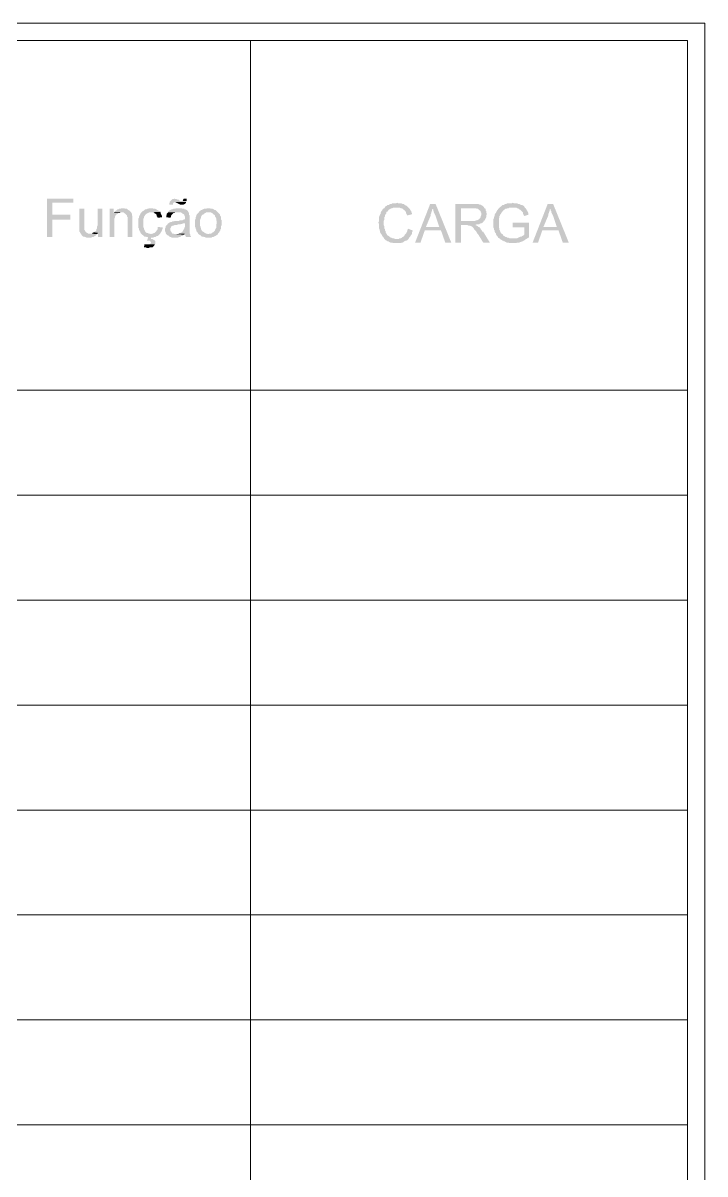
# Model space of a CAD drawing. Header units: inches. Extents: x 179598 to 179981, y 9195975 to 9196075.
# Drawn here: x 179726.28 to 179728.543, y 9196033.993 to 9196037.81 of the extents above; entities that cross this region are included whole.
import ezdxf

# ---------------------------------------------------------------- set-up
doc = ezdxf.new("R2010")
doc.units = ezdxf.units.IN
doc.header["$LTSCALE"] = 0.05
doc.header["$MEASUREMENT"] = 0
doc.linetypes.add('CONTINU', pattern=[0])
doc.layers.add('Cargas', color=150, linetype='Continuous', lineweight=30)

# ---------------------------------------------------------------- blocks, each defined once
blk = doc.blocks.new('QuadroCarga Model')
at = {"layer": 'Cargas', "linetype": 'CONTINU', "lineweight": 20, "transparency": 33554559}
for points in [[(7.8153, 0.3318), (7.8153, 0.4198), (7.6873, 0.4198), (7.6873, 0.4018), (7.7453, 0.4018), (7.7453, 0.3418), (7.7613, 0.3418), (7.7613, 0.4018), (7.8013, 0.4018), (7.8013, 0.3318)], [(7.7813, 0.2958), (7.7813, 0.3118), (7.7053, 0.3118), (7.7033, 0.3098), (7.6993, 0.3078), (7.6973, 0.3058), (7.6953, 0.3058), (7.6913, 0.3018), (7.6893, 0.2998), (7.6893, 0.2958), (7.6873, 0.2938), (7.6873, 0.2918), (7.6853, 0.2878), (7.6853, 0.2738), (7.6873, 0.2698), (7.6873, 0.2658), (7.6893, 0.2638), (7.6913, 0.2598), (7.6933, 0.2578), (7.6953, 0.2558), (7.6973, 0.2538), (7.6993, 0.2778), (7.6993, 0.2838), (7.7013, 0.2858), (7.7033, 0.2898), (7.7033, 0.2898), (7.7053, 0.2918), (7.7093, 0.2938), (7.7113, 0.2958), (7.7293, 0.2958)], [(7.7033, 0.2638), (7.7013, 0.2678), (7.6993, 0.2698), (7.6993, 0.2778), (7.6973, 0.2538), (7.7013, 0.2498)], [(7.7813, 0.2358), (7.7813, 0.2518), (7.7253, 0.2518), (7.7213, 0.2538), (7.7153, 0.2538), (7.7133, 0.2558), (7.7093, 0.2558), (7.7073, 0.2578), (7.7053, 0.2618), (7.7033, 0.2638), (7.7013, 0.2498), (7.6873, 0.2498), (7.6873, 0.2358)], [(7.7813, 0.1978), (7.7813, 0.2118), (7.6873, 0.2118), (7.6873, 0.1958), (7.7493, 0.1958), (7.7533, 0.1938), (7.7553, 0.1938), (7.7593, 0.1918), (7.7613, 0.1898), (7.7633, 0.1878), (7.7633, 0.1878), (7.7653, 0.1838), (7.7673, 0.1818), (7.7673, 0.1978)], [(7.7833, 0.1678), (7.7833, 0.1718), (7.7813, 0.1758), (7.7813, 0.1798), (7.7793, 0.1818), (7.7793, 0.1858), (7.7773, 0.1878), (7.7753, 0.1898), (7.7733, 0.1938), (7.7693, 0.1958), (7.7693, 0.1658), (7.7673, 0.1638), (7.7653, 0.1598), (7.7633, 0.1578), (7.7613, 0.1558), (7.7593, 0.1538), (7.7553, 0.1538), (7.7533, 0.1518), (7.6873, 0.1518), (7.6873, 0.1358), (7.7453, 0.1358), (7.7573, 0.1358), (7.7593, 0.1378), (7.7653, 0.1378), (7.7693, 0.1398), (7.7713, 0.1418), (7.7733, 0.1438), (7.7753, 0.1458), (7.7773, 0.1498), (7.7793, 0.1518), (7.7813, 0.1538), (7.7813, 0.1598), (7.7833, 0.1638)], [(7.7693, 0.1958), (7.7673, 0.1978), (7.7673, 0.1778), (7.7693, 0.1758), (7.7693, 0.1718)], [(7.7833, 0.0738), (7.7833, 0.0798), (7.7813, 0.0838), (7.7813, 0.0858), (7.7793, 0.0898), (7.7793, 0.0938), (7.7773, 0.0958), (7.7753, 0.0978), (7.7733, 0.1018), (7.7713, 0.1038), (7.7693, 0.1058), (7.7673, 0.1078), (7.7633, 0.1098), (7.7593, 0.1118), (7.7593, 0.1118), (7.7553, 0.1138), (7.7513, 0.1138), (7.7493, 0.1158), (7.7173, 0.1158), (7.7153, 0.1138), (7.7113, 0.1138), (7.7073, 0.1118), (7.7053, 0.1098), (7.7033, 0.1098), (7.6993, 0.1078), (7.6973, 0.1058), (7.6973, 0.0738), (7.6973, 0.0758), (7.6993, 0.0778), (7.6993, 0.0818), (7.7013, 0.0858), (7.7013, 0.0878), (7.7033, 0.0918), (7.7073, 0.0938), (7.7073, 0.0938), (7.7093, 0.0958), (7.7113, 0.0958), (7.7153, 0.0978), (7.7173, 0.0978), (7.7213, 0.0998), (7.7473, 0.0998), (7.7513, 0.0978), (7.7533, 0.0978), (7.7573, 0.0958), (7.7593, 0.0938), (7.7613, 0.0938), (7.7613, 0.0918), (7.7653, 0.0898), (7.7653, 0.0878), (7.7673, 0.0838), (7.7693, 0.0798), (7.7693, 0.0738), (7.7713, 0.0438), (7.7733, 0.0478), (7.7753, 0.0498), (7.7753, 0.0498), (7.7773, 0.0538), (7.7793, 0.0558), (7.7813, 0.0598), (7.7813, 0.0658), (7.7833, 0.0698)], [(7.6633, 0.0958), (7.6533, 0.0978), (7.6533, 0.0918), (7.6513, 0.0878), (7.6513, 0.0818), (7.6533, 0.0778), (7.6533, 0.0698), (7.6553, 0.0678), (7.6573, 0.0658), (7.6593, 0.0638), (7.6633, 0.0618), (7.6633, 0.0918)], [(7.7213, 0.0518), (7.7153, 0.0518), (7.7113, 0.0538), (7.7093, 0.0558), (7.7053, 0.0578), (7.7033, 0.0598), (7.7013, 0.0618), (7.7013, 0.0638), (7.6993, 0.0678), (7.6993, 0.0698), (7.6973, 0.0738), (7.6973, 0.1058), (7.6953, 0.1038), (7.6933, 0.0998), (7.6913, 0.0978), (7.6893, 0.0958), (7.6893, 0.0918), (7.6873, 0.0878), (7.6873, 0.0858), (7.6853, 0.0838), (7.6753, 0.0878), (7.6753, 0.0778), (7.6733, 0.0778), (7.6733, 0.0758), (7.6693, 0.0738), (7.6673, 0.0738), (7.6653, 0.0758), (7.6653, 0.0778), (7.6633, 0.0798), (7.6633, 0.0878), (7.6633, 0.0618), (7.6653, 0.0598), (7.6733, 0.0598), (7.6773, 0.0638), (7.6773, 0.0638), (7.6793, 0.0678), (7.6813, 0.0698), (7.6813, 0.0738), (7.6853, 0.0738), (7.6853, 0.0678), (7.6873, 0.0638), (7.6873, 0.0598), (7.6893, 0.0578), (7.6913, 0.0538), (7.6913, 0.0518), (7.6953, 0.0478), (7.6953, 0.0478), (7.6973, 0.0458), (7.6993, 0.0438), (7.7033, 0.0418), (7.7053, 0.0398), (7.7093, 0.0378), (7.7113, 0.0378), (7.7153, 0.0358), (7.7193, 0.0358)], [(7.7713, 0.0438), (7.7693, 0.0738), (7.7693, 0.0658), (7.7673, 0.0638), (7.7653, 0.0598), (7.7633, 0.0578), (7.7613, 0.0558), (7.7573, 0.0558), (7.7553, 0.0538), (7.7513, 0.0518), (7.7533, 0.0378), (7.7573, 0.0378), (7.7613, 0.0398), (7.7653, 0.0418), (7.7673, 0.0418)], [(7.7353, 0.0138), (7.7333, 0.0158), (7.7333, 0.0178), (7.7293, 0.0198), (7.7273, 0.0218), (7.7253, 0.0238), (7.7233, 0.0258), (7.7193, 0.0258), (7.7153, 0.0278), (7.7113, 0.0278), (7.7073, 0.0278), (7.7033, 0.0258), (7.7013, 0.0258), (7.6973, 0.0238), (7.6953, 0.0218), (7.6933, 0.0198), (7.6933, 0.0178), (7.6913, 0.0158), (7.6893, 0.0138), (7.6873, 0.0098), (7.6873, 0.0078), (7.6853, 0.0038), (7.6853, -0.0162), (7.6873, -0.0182), (7.6873, -0.0222), (7.6893, -0.0242), (7.6913, -0.0262), (7.6913, -0.0302), (7.6933, -0.0322), (7.6953, -0.0362), (7.6973, -0.0082), (7.6973, -0.0042), (7.6993, -0.0002), (7.6993, 0.0038), (7.7013, 0.0058), (7.7033, 0.0058), (7.7053, 0.0078), (7.7093, 0.0098), (7.7133, 0.0098), (7.7173, 0.0098), (7.7193, 0.0078), (7.7213, 0.0078), (7.7233, 0.0058), (7.7253, 0.0018), (7.7253, -0.0002), (7.7273, -0.0042), (7.7273, -0.0122), (7.7293, -0.0142), (7.7293, -0.0222), (7.7313, -0.0262), (7.7313, -0.0302), (7.7333, -0.0322), (7.7333, -0.0382)], [(7.7833, -0.0182), (7.7833, -0.0102), (7.7813, -0.0062), (7.7813, -0.0002), (7.7793, 0.0038), (7.7793, 0.0058), (7.7773, 0.0098), (7.7753, 0.0138), (7.7733, 0.0158), (7.7693, 0.0178), (7.7693, -0.0242), (7.7673, -0.0282), (7.7653, -0.0302), (7.7633, -0.0342), (7.7633, -0.0342), (7.7613, -0.0362), (7.7593, -0.0362), (7.7553, -0.0382), (7.7513, -0.0382), (7.7473, -0.0382), (7.7473, -0.0382), (7.7453, -0.0362), (7.7453, -0.0322), (7.7433, -0.0302), (7.7433, -0.0222), (7.7413, -0.0182), (7.7413, -0.0042), (7.7393, -0.0022), (7.7393, 0.0038), (7.7373, 0.0058), (7.7373, 0.0098), (7.7353, 0.0138), (7.7333, -0.0382), (7.7213, -0.0382), (7.7173, -0.0362), (7.7153, -0.0362), (7.7133, -0.0342), (7.7113, -0.0342), (7.7093, -0.0322), (7.7053, -0.0302), (7.7033, -0.0282), (7.7013, -0.0242), (7.7013, -0.0222), (7.6993, -0.0182), (7.6993, -0.0382), (7.6973, -0.0382), (7.6933, -0.0402), (7.6913, -0.0402), (7.6873, -0.0422), (7.6873, -0.0582), (7.6893, -0.0582), (7.6913, -0.0562), (7.6953, -0.0562), (7.6993, -0.0542), (7.7473, -0.0542), (7.7593, -0.0542), (7.7613, -0.0522), (7.7673, -0.0522), (7.7693, -0.0502), (7.7733, -0.0482), (7.7753, -0.0462), (7.7773, -0.0442), (7.7793, -0.0402), (7.7793, -0.0362), (7.7813, -0.0362), (7.7813, -0.0302), (7.7833, -0.0262), (7.7833, -0.0222)], [(7.7693, 0.0178), (7.7673, 0.0198), (7.7653, 0.0218), (7.7613, 0.0218), (7.7573, 0.0238), (7.7533, 0.0238), (7.7513, 0.0098), (7.7553, 0.0078), (7.7573, 0.0078), (7.7613, 0.0058), (7.7633, 0.0038), (7.7653, 0.0018), (7.7673, -0.0002), (7.7673, -0.0042), (7.7693, -0.0062), (7.7693, -0.0162)], [(7.8153, -0.0042), (7.8153, -0.0042), (7.8133, -0.0002), (7.8133, 0.0038), (7.8113, 0.0058), (7.8093, 0.0078), (7.8073, 0.0098), (7.8053, 0.0118), (7.8013, 0.0118), (7.7993, 0.0138), (7.7953, 0.0138), (7.7953, 0.0018), (7.7973, 0.0018), (7.8013, -0.0002), (7.8013, -0.0022), (7.8033, -0.0042), (7.8033, -0.0422), (7.8073, -0.0442), (7.8073, -0.0222), (7.8093, -0.0182), (7.8113, -0.0182), (7.8113, -0.0142), (7.8133, -0.0102), (7.8133, -0.0062)], [(7.6993, -0.0182), (7.6973, -0.0162), (7.6973, -0.0082), (7.6953, -0.0362), (7.6993, -0.0382)], [(7.8033, -0.0422), (7.8033, -0.0042), (7.8033, -0.0062), (7.8013, -0.0102), (7.7993, -0.0142), (7.7993, -0.0142), (7.7973, -0.0182), (7.7953, -0.0222), (7.7953, -0.0342), (7.7973, -0.0382), (7.7993, -0.0402), (7.8013, -0.0422)], [(7.8153, -0.0442), (7.8153, -0.0342), (7.8113, -0.0322), (7.8093, -0.0322), (7.8073, -0.0302), (7.8073, -0.0282), (7.8073, -0.0442), (7.8113, -0.0442)], [(7.7693, -0.0842), (7.7673, -0.0822), (7.7653, -0.0802), (7.7633, -0.0782), (7.7593, -0.0762), (7.7573, -0.0762), (7.7533, -0.0742), (7.7493, -0.0742), (7.7453, -0.0722), (7.7333, -0.0722), (7.7213, -0.0722), (7.7173, -0.0742), (7.7153, -0.0742), (7.7113, -0.0762), (7.7073, -0.0762), (7.7053, -0.0782), (7.7033, -0.0802), (7.6993, -0.0822), (7.6973, -0.0842), (7.6973, -0.1162), (7.6973, -0.1142), (7.6993, -0.1102), (7.6993, -0.1082), (7.7013, -0.1042), (7.7033, -0.1022), (7.7053, -0.0982), (7.7073, -0.0962), (7.7073, -0.0962), (7.7093, -0.0942), (7.7133, -0.0922), (7.7153, -0.0922), (7.7193, -0.0902), (7.7213, -0.0902), (7.7253, -0.0882), (7.7433, -0.0882), (7.7473, -0.0902), (7.7493, -0.0902), (7.7533, -0.0922), (7.7553, -0.0922), (7.7593, -0.0942), (7.7613, -0.0962), (7.7613, -0.0982), (7.7633, -0.1002), (7.7653, -0.1022), (7.7673, -0.1062), (7.7693, -0.1082), (7.7693, -0.1162)], [(7.7833, -0.1162), (7.7833, -0.1122), (7.7813, -0.1082), (7.7813, -0.1022), (7.7793, -0.0982), (7.7773, -0.0942), (7.7773, -0.0922), (7.7753, -0.0902), (7.7733, -0.0862), (7.7713, -0.0862), (7.7693, -0.0842), (7.7693, -0.1242), (7.7673, -0.1282), (7.7653, -0.1302), (7.7633, -0.1322), (7.7613, -0.1362), (7.7593, -0.1382), (7.7553, -0.1382), (7.7533, -0.1402), (7.7493, -0.1422), (7.7433, -0.1422), (7.7393, -0.1442), (7.7333, -0.1442), (7.7293, -0.1422), (7.7173, -0.1422), (7.7153, -0.1402), (7.7113, -0.1382), (7.7093, -0.1382), (7.7073, -0.1362), (7.7053, -0.1342), (7.7033, -0.1322), (7.7013, -0.1282), (7.6993, -0.1262), (7.6993, -0.1202), (7.6973, -0.1162), (7.6973, -0.0842), (7.6953, -0.0862), (7.6933, -0.0902), (7.6913, -0.0922), (7.6893, -0.0942), (7.6893, -0.0982), (7.6873, -0.1022), (7.6873, -0.1042), (7.6853, -0.1082), (7.6853, -0.1262), (7.6873, -0.1282), (7.6873, -0.1322), (7.6893, -0.1362), (7.6913, -0.1382), (7.6913, -0.1402), (7.6933, -0.1422), (7.6953, -0.1462), (7.6993, -0.1482), (7.7013, -0.1502), (7.7033, -0.1522), (7.7073, -0.1542), (7.7073, -0.1542), (7.7093, -0.1562), (7.7133, -0.1562), (7.7153, -0.1582), (7.7233, -0.1582), (7.7273, -0.1602), (7.7433, -0.1602), (7.7453, -0.1582), (7.7533, -0.1582), (7.7573, -0.1562), (7.7593, -0.1542), (7.7633, -0.1542), (7.7653, -0.1522), (7.7673, -0.1502), (7.7693, -0.1482), (7.7733, -0.1442), (7.7753, -0.1422), (7.7773, -0.1402), (7.7773, -0.1362), (7.7793, -0.1342), (7.7813, -0.1302), (7.7813, -0.1242), (7.7833, -0.1202)], [(7.8013, -0.7422), (7.8013, -0.7422), (7.7993, -0.7382), (7.7993, -0.7262), (7.7973, -0.7242), (7.7973, -0.7202), (7.7953, -0.7162), (7.7933, -0.7142), (7.7933, -0.7102), (7.7913, -0.7082), (7.7893, -0.7042), (7.7873, -0.7022), (7.7833, -0.7002), (7.7813, -0.6962), (7.7793, -0.6942), (7.7753, -0.6922), (7.7733, -0.6902), (7.7693, -0.6882), (7.7653, -0.6882), (7.7633, -0.6862), (7.7593, -0.6842), (7.7573, -0.6842), (7.7533, -0.6822), (7.7393, -0.6822), (7.7353, -0.6802), (7.7313, -0.6822), (7.7173, -0.6822), (7.7133, -0.6842), (7.7093, -0.6842), (7.7073, -0.6862), (7.7033, -0.6862), (7.6993, -0.6882), (7.6993, -0.6882), (7.6973, -0.6902), (7.6933, -0.6922), (7.6893, -0.6942), (7.6873, -0.6962), (7.6853, -0.6982), (7.6813, -0.7002), (7.6793, -0.7022), (7.6773, -0.7042), (7.6753, -0.7082), (7.6733, -0.7102), (7.6733, -0.7142), (7.6713, -0.7162), (7.6693, -0.7202), (7.6693, -0.7262), (7.6673, -0.7302), (7.6673, -0.7542), (7.6693, -0.7582), (7.6693, -0.7602), (7.6713, -0.7642), (7.6733, -0.7662), (7.6753, -0.7702), (7.6753, -0.7722), (7.6773, -0.7762), (7.6793, -0.7782), (7.6813, -0.7402), (7.6813, -0.7342), (7.6833, -0.7322), (7.6833, -0.7282), (7.6853, -0.7242), (7.6853, -0.7222), (7.6873, -0.7182), (7.6893, -0.7162), (7.6913, -0.7142), (7.6933, -0.7102), (7.6973, -0.7082), (7.6993, -0.7062), (7.7033, -0.7042), (7.7073, -0.7042), (7.7093, -0.7022), (7.7133, -0.7022), (7.7153, -0.7002), (7.7233, -0.7002), (7.7273, -0.6982), (7.7353, -0.6982), (7.7413, -0.6982), (7.7453, -0.7002), (7.7533, -0.7002), (7.7553, -0.7022), (7.7593, -0.7022), (7.7633, -0.7042), (7.7653, -0.7062), (7.7693, -0.7062), (7.7713, -0.7082), (7.7733, -0.7122), (7.7773, -0.7142), (7.7793, -0.7162), (7.7793, -0.7182), (7.7813, -0.7202), (7.7833, -0.7242), (7.7833, -0.7262), (7.7853, -0.7302), (7.7853, -0.7802), (7.7893, -0.7762), (7.7913, -0.7742), (7.7913, -0.7722), (7.7933, -0.7702), (7.7953, -0.7662), (7.7973, -0.7642), (7.7973, -0.7602), (7.7993, -0.7562), (7.7993, -0.7462)], [(7.7153, -0.7782), (7.7133, -0.7782), (7.7113, -0.7762), (7.7073, -0.7762), (7.7033, -0.7742), (7.6993, -0.7722), (7.6973, -0.7702), (7.6953, -0.7682), (7.6913, -0.7662), (7.6893, -0.7642), (7.6893, -0.7642), (7.6873, -0.7602), (7.6853, -0.7582), (7.6833, -0.7542), (7.6833, -0.7502), (7.6813, -0.7482), (7.6813, -0.7402), (7.6793, -0.7782), (7.6813, -0.7802), (7.6853, -0.7822), (7.6873, -0.7842), (7.6893, -0.7862), (7.6933, -0.7882), (7.6953, -0.7902), (7.6993, -0.7922), (7.7033, -0.7922), (7.7073, -0.7942), (7.7093, -0.7942)], [(7.7853, -0.7802), (7.7853, -0.7422), (7.7853, -0.7502), (7.7833, -0.7542), (7.7833, -0.7582), (7.7813, -0.7602), (7.7793, -0.7622), (7.7773, -0.7662), (7.7753, -0.7682), (7.7733, -0.7702), (7.7693, -0.7722), (7.7673, -0.7722), (7.7633, -0.7742), (7.7593, -0.7762), (7.7633, -0.7922), (7.7653, -0.7922), (7.7693, -0.7902), (7.7713, -0.7902), (7.7753, -0.7882), (7.7773, -0.7862), (7.7813, -0.7842), (7.7833, -0.7822)], [(7.7973, -0.8702), (7.7973, -0.8522), (7.6693, -0.8022), (7.6693, -0.8202), (7.7093, -0.8342), (7.7093, -0.8882), (7.7213, -0.8382), (7.7593, -0.8542), (7.7633, -0.8542), (7.7673, -0.8562), (7.7713, -0.8562), (7.7733, -0.8582), (7.7773, -0.8582), (7.7813, -0.8602), (7.7853, -0.8602)], [(7.7973, -0.8702), (7.7853, -0.8602), (7.7813, -0.8602), (7.7793, -0.8622), (7.7753, -0.8622), (7.7733, -0.8642), (7.7693, -0.8642), (7.7653, -0.8662), (7.7613, -0.8682), (7.7573, -0.8702), (7.7213, -0.8822), (7.7213, -0.8382), (7.7093, -0.8882), (7.6693, -0.9022), (7.6693, -0.9222)], [(7.7973, -0.9942), (7.7973, -0.9362), (7.6693, -0.9362), (7.6693, -0.9542), (7.7273, -0.9542), (7.7273, -1.0022), (7.7293, -1.0062), (7.7293, -1.0142), (7.7313, -1.0162), (7.7333, -1.0202), (7.7333, -1.0222), (7.7353, -1.0262), (7.7373, -1.0282), (7.7393, -1.0302), (7.7413, -1.0302), (7.7413, -0.9542), (7.7833, -0.9542), (7.7833, -0.9942), (7.7873, -1.0302), (7.7893, -1.0282), (7.7913, -1.0262), (7.7933, -1.0222), (7.7953, -1.0202), (7.7953, -1.0162), (7.7973, -1.0122), (7.7973, -0.9982)], [(7.7873, -1.0302), (7.7833, -0.9942), (7.7833, -1.0042), (7.7813, -1.0062), (7.7813, -1.0102), (7.7793, -1.0122), (7.7773, -1.0142), (7.7753, -1.0182), (7.7733, -1.0202), (7.7693, -1.0202), (7.7673, -1.0222), (7.7613, -1.0222), (7.7573, -1.0202), (7.7553, -1.0202), (7.7513, -1.0182), (7.7493, -1.0162), (7.7473, -1.0142), (7.7453, -1.0122), (7.7433, -1.0082), (7.7433, -1.0042), (7.7413, -1.0022), (7.7413, -0.9542), (7.7413, -1.0302), (7.7433, -1.0342), (7.7453, -1.0342), (7.7493, -1.0362), (7.7533, -1.0382), (7.7593, -1.0382), (7.7633, -1.0402), (7.7653, -1.0402), (7.7693, -1.0382), (7.7733, -1.0382), (7.7753, -1.0362), (7.7793, -1.0362), (7.7833, -1.0342), (7.7833, -1.0322)], [(7.7273, -1.0022), (7.7273, -0.9722), (7.7273, -0.9762), (7.7253, -0.9802), (7.7253, -0.9842), (7.7233, -0.9882), (7.7233, -0.9902), (7.7213, -0.9922), (7.7193, -0.9942), (7.7173, -0.9962), (7.7133, -0.9982), (7.7133, -0.9982), (7.7113, -1.0002), (7.7093, -1.0022), (7.7073, -1.0042), (7.7033, -1.0062), (7.6993, -1.0082), (7.6953, -1.0122), (7.6693, -1.0282), (7.6693, -1.0502), (7.7053, -1.0282), (7.7053, -1.0262), (7.7073, -1.0242), (7.7113, -1.0222), (7.7133, -1.0202), (7.7173, -1.0182), (7.7193, -1.0162), (7.7213, -1.0142), (7.7213, -1.0122), (7.7233, -1.0102), (7.7253, -1.0062)], [(7.8013, -1.1262), (7.7993, -1.1222), (7.7993, -1.1082), (7.7973, -1.1042), (7.7973, -1.1022), (7.7953, -1.0982), (7.7933, -1.0962), (7.7933, -1.0922), (7.7913, -1.0902), (7.7893, -1.0882), (7.7873, -1.0842), (7.7853, -1.0822), (7.7833, -1.0802), (7.7813, -1.0782), (7.7773, -1.0762), (7.7753, -1.0742), (7.7713, -1.0722), (7.7673, -1.0702), (7.7673, -1.0702), (7.7653, -1.0682), (7.7613, -1.0662), (7.7573, -1.0662), (7.7553, -1.0642), (7.7513, -1.0642), (7.7473, -1.0622), (7.7193, -1.0622), (7.7153, -1.0642), (7.7113, -1.0642), (7.7093, -1.0662), (7.7053, -1.0662), (7.7013, -1.0682), (7.6993, -1.0702), (7.6973, -1.0702), (7.6933, -1.0722), (7.6913, -1.0742), (7.6893, -1.0762), (7.6853, -1.0782), (7.6833, -1.0822), (7.6813, -1.0842), (7.6833, -1.1262), (7.6833, -1.1162), (7.6853, -1.1122), (7.6853, -1.1082), (7.6873, -1.1062), (7.6873, -1.1022), (7.6893, -1.1002), (7.6913, -1.0962), (7.6933, -1.0942), (7.6973, -1.0922), (7.6993, -1.0882), (7.7013, -1.0862), (7.7053, -1.0862), (7.7053, -1.0842), (7.7093, -1.0842), (7.7113, -1.0822), (7.7153, -1.0822), (7.7193, -1.0802), (7.7493, -1.0802), (7.7533, -1.0822), (7.7573, -1.0822), (7.7593, -1.0842), (7.7613, -1.0842), (7.7633, -1.0862), (7.7673, -1.0882), (7.7693, -1.0902), (7.7733, -1.0922), (7.7753, -1.0942), (7.7773, -1.0962), (7.7793, -1.1002), (7.7813, -1.1022), (7.7813, -1.1062), (7.7833, -1.1082), (7.7833, -1.1122), (7.7853, -1.1142), (7.7853, -1.1662), (7.7893, -1.1642), (7.7913, -1.1622), (7.7933, -1.1582), (7.7933, -1.1542), (7.7953, -1.1522), (7.7953, -1.1502), (7.7973, -1.1482), (7.7973, -1.1442), (7.7993, -1.1402), (7.7993, -1.1302)], [(7.7353, -1.1802), (7.7353, -1.1262), (7.7193, -1.1262), (7.7193, -1.1642), (7.6953, -1.1642), (7.6953, -1.1642), (7.6933, -1.1622), (7.6913, -1.1582), (7.6893, -1.1562), (7.6893, -1.1522), (7.6873, -1.1482), (7.6873, -1.1482), (7.6853, -1.1442), (7.6833, -1.1402), (7.6833, -1.1262), (7.6813, -1.0842), (7.6793, -1.0862), (7.6773, -1.0902), (7.6753, -1.0922), (7.6753, -1.0942), (7.6733, -1.0962), (7.6733, -1.1002), (7.6713, -1.1022), (7.6693, -1.1062), (7.6693, -1.1122), (7.6673, -1.1162), (7.6673, -1.1382), (7.6693, -1.1402), (7.6693, -1.1482), (7.6713, -1.1522), (7.6713, -1.1542), (7.6733, -1.1562), (7.6733, -1.1602), (7.6753, -1.1622), (7.6773, -1.1662), (7.6793, -1.1682), (7.6813, -1.1722), (7.6833, -1.1742), (7.6853, -1.1782), (7.6873, -1.1802)], [(7.7853, -1.1662), (7.7853, -1.1262), (7.7853, -1.1382), (7.7833, -1.1402), (7.7833, -1.1442), (7.7813, -1.1462), (7.7793, -1.1482), (7.7773, -1.1522), (7.7753, -1.1542), (7.7733, -1.1562), (7.7713, -1.1582), (7.7693, -1.1602), (7.7653, -1.1602), (7.7613, -1.1622), (7.7573, -1.1642), (7.7613, -1.1782), (7.7673, -1.1782), (7.7713, -1.1762), (7.7753, -1.1742), (7.7773, -1.1722), (7.7813, -1.1702), (7.7833, -1.1702), (7.7833, -1.1682)], [(7.7973, -1.2602), (7.7973, -1.2422), (7.6693, -1.1922), (7.6693, -1.2102), (7.7093, -1.2242), (7.7093, -1.2782), (7.7213, -1.2282), (7.7593, -1.2442), (7.7633, -1.2442), (7.7673, -1.2462), (7.7713, -1.2462), (7.7733, -1.2482), (7.7773, -1.2482), (7.7813, -1.2502), (7.7853, -1.2502)], [(7.7973, -1.2602), (7.7853, -1.2502), (7.7813, -1.2502), (7.7793, -1.2522), (7.7753, -1.2522), (7.7733, -1.2542), (7.7693, -1.2542), (7.7653, -1.2562), (7.7613, -1.2582), (7.7573, -1.2602), (7.7213, -1.2722), (7.7213, -1.2282), (7.7093, -1.2782), (7.6693, -1.2922), (7.6693, -1.3122)]]:
    blk.add_hatch(color=256, dxfattribs=at).paths.add_polyline_path(points)
at = {"layer": 'Cargas', "linetype": 'CONTINU', "lineweight": 5}
for points in [[(0.7633, -1.7642), (8.3973, -1.7642), (8.3973, 11.2878), (0.7633, 11.2878)], [(1.6113, -1.7062), (8.3393, -1.7062), (8.3393, 11.2298), (1.6113, 11.2298)]]:
    blk.add_lwpolyline(points, close=True, dxfattribs=at)
for points in [[(4.7433, 11.2298), (4.7433, -1.7062)], [(5.0913, 11.2298), (5.0913, -1.7062)], [(5.4393, 11.2298), (5.4393, -1.7062)], [(5.7873, 11.2298), (5.7873, -1.7062)], [(6.1353, 11.2298), (6.1353, -1.7062)], [(6.4833, 11.2298), (6.4833, -1.7062)], [(6.8313, 11.2298), (6.8313, -1.7062)], [(7.1793, 11.2298), (7.1793, -1.7062)], [(8.3393, -0.2562), (1.6113, -0.2562)]]:
    blk.add_lwpolyline(points, dxfattribs=at)

msp = doc.modelspace()

# ---------------------------------------------------------------- block references
at = {"layer": 'Cargas', "linetype": 'CONTINU', "lineweight": 20, "rotation": 90}
msp.add_blockref('QuadroCarga Model', (179726.7787, 9196029.4123), dxfattribs=at)

doc.saveas('drawing.dxf')
